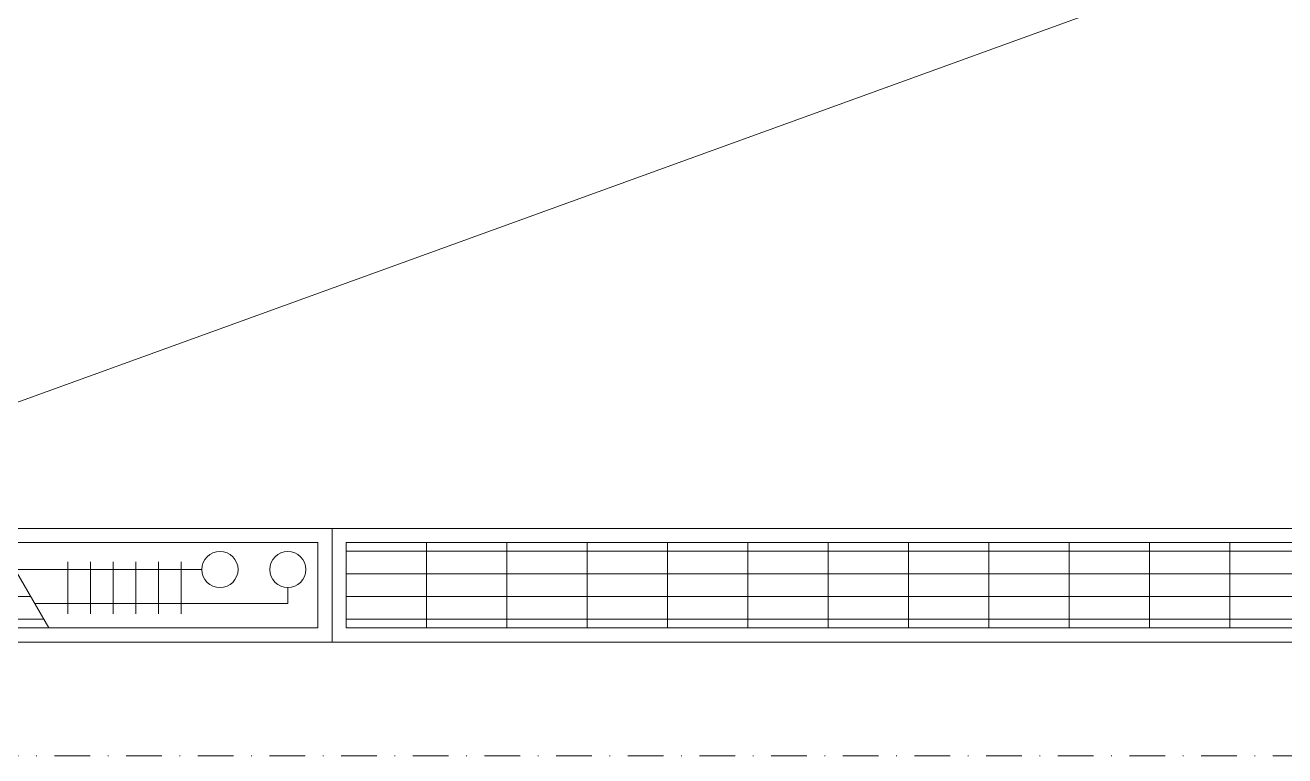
# Model space of a CAD drawing. Extents: x -2598 to 23780, y 0 to 8114.
# Drawn here: x 8863.5 to 9085, y 345 to 473.5 of the extents above; entities that cross this region are included whole.
import ezdxf

# ---------------------------------------------------------------- set-up
doc = ezdxf.new("R2010")
doc.units = 0
doc.header["$LTSCALE"] = 25
doc.header["$MEASUREMENT"] = 0
doc.linetypes.add('DASHDOT2', pattern=[0.5, 0.25, -0.125, 0, -0.125])
doc.layers.get('0').update_dxf_attribs({"color": 9, "lineweight": 9})
for name, color, linetype, lineweight in [('04', 9, 'Continuous', 9), ('06D', 9, 'Continuous', 9), ('24', 9, 'DASHDOT2', 9), ('32', 9, 'Continuous', 9)]:
    doc.layers.add(name, color=color, linetype=linetype, lineweight=lineweight)

# ---------------------------------------------------------------- blocks, each defined once
blk = doc.blocks.new('p-konvektor_audi')
for p, q in [((250, 89.48), (0, 89.47)), ((250, 89.47), (0, 89.48)), ((0, 89.48), (0, 69.47)), ((250, 69.47), (250, 89.47)), ((16.61, 71.95), (16.6, 86.99)), ((30.73, 71.95), (30.72, 86.99)), ((44.85, 71.95), (44.84, 86.99)), ((58.96, 71.95), (58.96, 86.99)), ((73.08, 71.95), (73.08, 86.99)), ((87.2, 71.95), (87.2, 86.99)), ((101.32, 71.95), (101.32, 86.99)), ((115.44, 71.95), (115.44, 86.99)), ((129.56, 71.95), (129.56, 86.99)), ((143.68, 71.95), (143.68, 86.98)), ((157.8, 71.95), (157.8, 86.98)), ((191.48, 71.95), (200.19, 86.99)), ((199.29, 85.44), (2.49, 85.42)), ((203.55, 84.5), (203.55, 75.36)), ((207.52, 84.5), (207.52, 75.36)), ((211.5, 84.5), (211.5, 75.36)), ((215.48, 84.5), (215.48, 75.36)), ((219.45, 84.5), (219.45, 75.36)), ((223.43, 84.5), (223.43, 75.36)), ((242.21, 82.69), (197.7, 82.69)), ((242.21, 79.91), (242.21, 82.69)), ((196.99, 81.46), (2.49, 81.45)), ((194.68, 77.48), (2.49, 77.47)), ((227.1, 76.72), (194.25, 76.73)), ((192.38, 73.51), (2.49, 73.49)), ((0, 69.47), (250, 69.47))]:
    blk.add_line(p, q)
for points in [[(250, 89.47), (0, 89.47), (0, 69.47), (250, 69.47)], [(247.51, 86.99), (247.51, 71.95), (2.49, 71.95), (2.49, 86.99)]]:
    blk.add_lwpolyline(points, close=True)
for centre in [(230.28, 76.72), (242.21, 76.72)]:
    blk.add_circle(centre, 3.18)
blk = doc.blocks.new('Group-322-1')
for p, q in [((384781.331, 69370.2105), (384781.2966, 69370.1597)), ((384781.5743, 69369.9737), (384781.331, 69370.2105)), ((384781.2966, 69370.1597), (384781.2703, 69370.0916)), ((384781.2703, 69370.0916), (384781.2557, 69370.0172)), ((384781.2352, 69370.0373), (384781.1991, 69370.0045)), ((384781.2557, 69370.0172), (384781.2352, 69370.0373)), ((384781.1991, 69370.0045), (384781.1619, 69369.9731)), ((384781.784, 69369.4706), (384781.1997, 69370.004)), ((384781.9623, 69369.3941), (384781.2557, 69370.0169)), ((384781.2557, 69370.0169), (384781.2754, 69369.9991)), ((384781.1619, 69369.9731), (384781.1407, 69369.9383)), ((384781.6545, 69369.8691), (384781.5743, 69369.9737)), ((384781.1407, 69369.9383), (384781.6919, 69369.4347)), ((384781.7823, 69369.6607), (384781.6545, 69369.8691)), ((384781.9441, 69369.4245), (384781.7823, 69369.6607)), ((384781.6228, 69369.4109), (384781.7921, 69369.4695)), ((384781.7921, 69369.4695), (384781.8013, 69369.4647)), ((384781.8013, 69369.4647), (384781.8317, 69369.4193)), ((384781.8241, 69369.4453), (384781.8377, 69369.4563)), ((384781.8377, 69369.4563), (384781.862, 69369.4435)), ((384781.862, 69369.4435), (384781.8993, 69369.4183)), ((384781.9863, 69369.3597), (384781.9441, 69369.4245)), ((384781.6183, 69369.395), (384781.6228, 69369.4109)), ((384781.8317, 69369.4193), (384781.8727, 69369.4049)), ((384781.8993, 69369.4183), (384781.9205, 69369.3851)), ((384781.6494, 69369.3621), (384781.6183, 69369.395)), ((384781.7937, 69369.3845), (384781.6889, 69369.3595)), ((384781.7664, 69369.3807), (384781.9464, 69369.2177)), ((384781.8226, 69369.3912), (384781.7937, 69369.3845)), ((384781.8894, 69369.3631), (384781.8226, 69369.3912)), ((384781.9205, 69369.3851), (384781.9175, 69369.372)), ((384781.6889, 69369.3595), (384781.6494, 69369.3621)), ((384781.9084, 69369.3622), (384781.8894, 69369.3631)), ((384781.9175, 69369.372), (384781.9084, 69369.3622)), ((384781.9692, 69369.3081), (384781.9114, 69369.3606)), ((384781.97, 69369.3257), (384781.9863, 69369.3597)), ((384781.9978, 69369.329), (384781.9767, 69369.3483)), ((384781.9659, 69369.2362), (384781.97, 69369.3257)), ((384782.008, 69369.3088), (384781.9978, 69369.329)), ((384781.9625, 69369.2298), (384782.008, 69369.3088))]:
    blk.add_line(p, q)
blk.add_lwpolyline([(384781.331, 69370.2105), (384781.5743, 69369.9737), (384781.6545, 69369.8691), (384781.7823, 69369.6607), (384781.9441, 69369.4245), (384781.9863, 69369.3597), (384781.9796, 69369.3457), (384781.9978, 69369.329), (384782.008, 69369.3088), (384781.9659, 69369.2362), (384781.9464, 69369.2177), (384781.7687, 69369.3785), (384781.6889, 69369.3595), (384781.6494, 69369.3621), (384781.6183, 69369.395), (384781.6228, 69369.4109), (384781.6919, 69369.4347), (384781.1407, 69369.9383), (384781.1619, 69369.9731), (384781.1991, 69370.0045), (384781.2352, 69370.0373), (384781.2557, 69370.0169), (384781.2703, 69370.0916), (384781.2966, 69370.1597)], close=True)
blk = doc.blocks.new('p-audi_arac')
at = {"layer": '06D', "lineweight": 0, "flags": 128}
blk.add_lwpolyline([(695.6, 0.8), (-4.4, 0.8), (-4.4, 400.8), (695.6, 400.8)], close=True, dxfattribs=at)
at = {"layer": '04', "xscale": 99.99999999999999, "yscale": 99.99999999999999, "zscale": 99.99999999999999, "rotation": 117.1763778173343}
blk.add_blockref('Group-322-1', (23745751.03, -31061967.79), dxfattribs=at)

msp = doc.modelspace()

# ---------------------------------------------------------------- linework, layer by layer
at = {"layer": '24'}
msp.add_lwpolyline([(6827.5, 345), (11027.5, 345)], dxfattribs=at)

# ---------------------------------------------------------------- block references
at = {"layer": '04', "xscale": -1, "rotation": 19.9319625242744}
msp.add_blockref('p-audi_arac', (9433.43, 613.51), dxfattribs=at)
at = {"layer": '32', "xscale": -1, "rotation": 180}
for p in [(8667.5, 454.48), (8917.5, 454.48)]:
    msp.add_blockref('p-konvektor_audi', p, dxfattribs=at)

doc.saveas('drawing.dxf')
